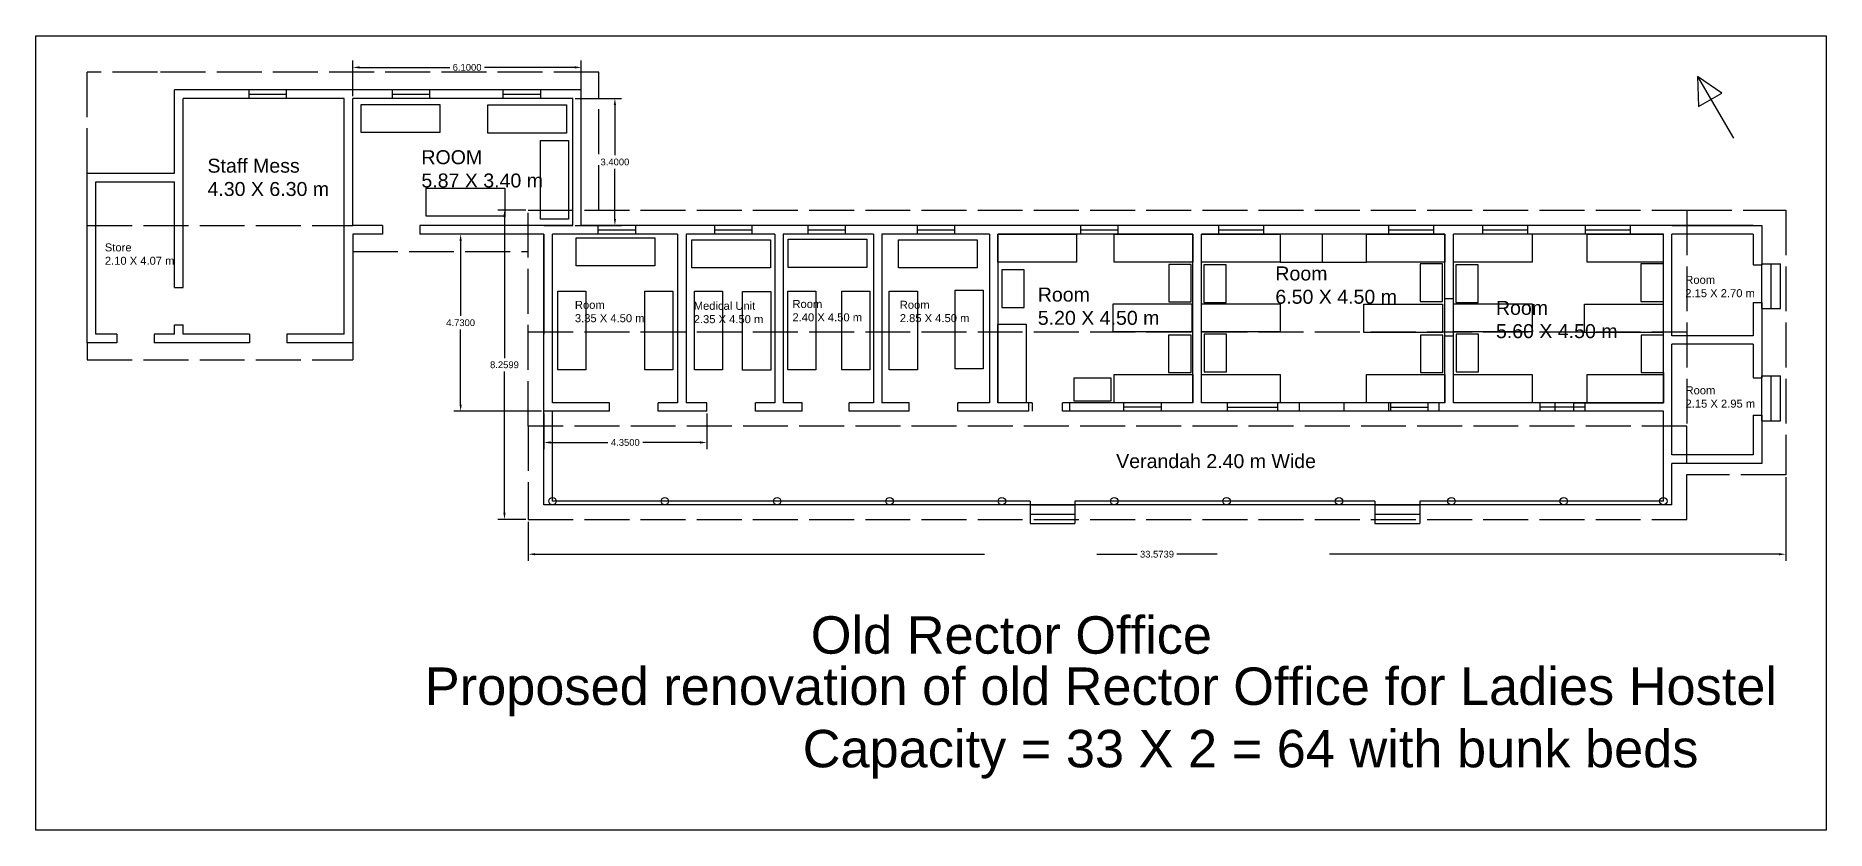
# Model space of a CAD drawing. Header units: inches. Extents: x -102 to 287, y -19 to 57.
# Drawn here: x 238.77 to 286.57, y 14.28 to 35.5 of the extents above; entities that cross this region are included whole.
import ezdxf

# ---------------------------------------------------------------- set-up
doc = ezdxf.new("R2010")
doc.units = ezdxf.units.IN
doc.header["$MEASUREMENT"] = 0
doc.linetypes.add('ACAD_ISO02W100', pattern=[15, 12, -3])
doc.styles.get("Standard").update_dxf_attribs({"font": 'arial.ttf'})
doc.dimstyles.get("Standard").update_dxf_attribs({"dimtxt": 0.18, "dimasz": 0.18, "dimexe": 0.18, "dimexo": 0.0625, "dimgap": 0.09, "dimtad": 0, "dimtih": 1, "dimtoh": 1, "dimdec": 4, "dimzin": 0, "dimdsep": 46, "dimtxsty": 'Standard', "dimcen": 0.09, "dimadec": 0, "dimazin": 0, "dimtfac": 1, "dimtdec": 4, "dimtofl": 0, "dimtmove": 0, "dimatfit": 3, "dimfxl": 1, "dimtolj": 1, "dimtzin": 0, "dimarcsym": 0})

# ---------------------------------------------------------------- blocks, each defined once
blk = doc.blocks.new('*D66')
at = {"color": 0, "linetype": 'ACAD_ISO02W100', "lineweight": -2}
for p, q in [((251.852, 30.843), (251.099, 30.843)), ((251.279, 30.663), (251.279, 26.895)), ((251.279, 22.763), (251.279, 26.531)), ((251.852, 22.583), (251.099, 22.583))]:
    blk.add_line(p, q, dxfattribs=at)
at = {"color": 0, "linetype": 'ACAD_ISO02W100'}
for points in [[(251.249, 30.663), (251.309, 30.663), (251.279, 30.843)], [(251.249, 22.763), (251.309, 22.763), (251.279, 22.583)]]:
    blk.add_solid(points, dxfattribs=at)
at = {"layer": 'Defpoints', "color": 0, "linetype": 'ACAD_ISO02W100'}
for p in [(251.915, 30.843), (251.279, 22.583), (251.915, 22.583)]:
    blk.add_point(p, dxfattribs=at)
at = {"color": 0, "linetype": 'ACAD_ISO02W100', "insert": (251.279, 26.713), "char_height": 0.18, "attachment_point": 5}
blk.add_mtext('\\A1;8.2599', dxfattribs=at)
blk = doc.blocks.new('*D67')
at = {"color": 0, "linetype": 'ACAD_ISO02W100', "lineweight": -2}
for p, q in [((285.488, 23.713), (285.488, 21.474)), ((251.915, 22.52), (251.915, 21.474)), ((252.095, 21.654), (268.168, 21.654)), ((285.308, 21.654), (269.235, 21.654))]:
    blk.add_line(p, q, dxfattribs=at)
at = {"color": 0, "linetype": 'ACAD_ISO02W100'}
for points in [[(252.095, 21.684), (252.095, 21.624), (251.915, 21.654)], [(285.308, 21.684), (285.308, 21.624), (285.488, 21.654)]]:
    blk.add_solid(points, dxfattribs=at)
at = {"layer": 'Defpoints', "color": 0, "linetype": 'ACAD_ISO02W100'}
for p in [(285.488, 23.775), (251.915, 22.583), (285.488, 21.654)]:
    blk.add_point(p, dxfattribs=at)
at = {"color": 0, "linetype": 'ACAD_ISO02W100', "insert": (268.702, 21.654), "char_height": 0.18, "attachment_point": 5}
blk.add_mtext('\\A1;33.5739', dxfattribs=at)
blk = doc.blocks.new('*D47')
at = {"color": 0, "linetype": 'ACAD_ISO02W100', "lineweight": -2}
for p, q in [((247.231, 33.894), (247.231, 34.839)), ((247.411, 34.659), (249.818, 34.659)), ((253.151, 34.659), (250.745, 34.659)), ((253.331, 33.894), (253.331, 34.839))]:
    blk.add_line(p, q, dxfattribs=at)
at = {"color": 0, "linetype": 'ACAD_ISO02W100'}
for points in [[(247.411, 34.689), (247.411, 34.629), (247.231, 34.659)], [(253.151, 34.689), (253.151, 34.629), (253.331, 34.659)]]:
    blk.add_solid(points, dxfattribs=at)
at = {"layer": 'Defpoints', "color": 0, "linetype": 'ACAD_ISO02W100'}
for p in [(253.331, 34.659), (247.231, 33.832), (253.331, 33.832)]:
    blk.add_point(p, dxfattribs=at)
at = {"color": 0, "linetype": 'ACAD_ISO02W100', "insert": (250.281, 34.659), "char_height": 0.18, "attachment_point": 5}
blk.add_mtext('\\A1;6.1000', dxfattribs=at)
blk = doc.blocks.new('*D48')
at = {"color": 0, "linetype": 'ACAD_ISO02W100', "lineweight": -2}
for p, q in [((253.164, 33.832), (254.408, 33.832)), ((254.228, 33.652), (254.228, 32.314)), ((254.228, 30.612), (254.228, 31.95)), ((253.164, 30.432), (254.408, 30.432))]:
    blk.add_line(p, q, dxfattribs=at)
at = {"color": 0, "linetype": 'ACAD_ISO02W100'}
for points in [[(254.198, 33.652), (254.258, 33.652), (254.228, 33.832)], [(254.198, 30.612), (254.258, 30.612), (254.228, 30.432)]]:
    blk.add_solid(points, dxfattribs=at)
at = {"layer": 'Defpoints', "color": 0, "linetype": 'ACAD_ISO02W100'}
for p in [(253.101, 33.832), (253.101, 30.432), (254.228, 30.432)]:
    blk.add_point(p, dxfattribs=at)
at = {"color": 0, "linetype": 'ACAD_ISO02W100', "insert": (254.228, 32.132), "char_height": 0.18, "attachment_point": 5}
blk.add_mtext('\\A1;3.4000', dxfattribs=at)
blk = doc.blocks.new('*D49')
at = {"color": 0, "linetype": 'ACAD_ISO02W100', "lineweight": -2}
for p, q in [((252.269, 30.202), (249.929, 30.202)), ((250.109, 30.022), (250.109, 28.019)), ((250.109, 25.652), (250.109, 27.655)), ((252.269, 25.472), (249.929, 25.472))]:
    blk.add_line(p, q, dxfattribs=at)
at = {"color": 0, "linetype": 'ACAD_ISO02W100'}
for points in [[(250.079, 30.022), (250.139, 30.022), (250.109, 30.202)], [(250.079, 25.652), (250.139, 25.652), (250.109, 25.472)]]:
    blk.add_solid(points, dxfattribs=at)
at = {"layer": 'Defpoints', "color": 0, "linetype": 'ACAD_ISO02W100'}
for p in [(252.331, 30.202), (250.109, 25.472), (252.331, 25.472)]:
    blk.add_point(p, dxfattribs=at)
at = {"color": 0, "linetype": 'ACAD_ISO02W100', "insert": (250.109, 27.837), "char_height": 0.18, "attachment_point": 5}
blk.add_mtext('\\A1;4.7300', dxfattribs=at)
blk = doc.blocks.new('*D50')
at = {"color": 0, "linetype": 'ACAD_ISO02W100', "lineweight": -2}
for p, q in [((252.331, 25.409), (252.331, 24.459)), ((256.681, 25.409), (256.681, 24.459)), ((252.511, 24.639), (254.039, 24.639)), ((256.501, 24.639), (254.973, 24.639))]:
    blk.add_line(p, q, dxfattribs=at)
at = {"color": 0, "linetype": 'ACAD_ISO02W100'}
for points in [[(252.511, 24.669), (252.511, 24.609), (252.331, 24.639)], [(256.501, 24.669), (256.501, 24.609), (256.681, 24.639)]]:
    blk.add_solid(points, dxfattribs=at)
at = {"layer": 'Defpoints', "color": 0, "linetype": 'ACAD_ISO02W100'}
for p in [(252.331, 25.472), (256.681, 25.472), (256.681, 24.639)]:
    blk.add_point(p, dxfattribs=at)
at = {"color": 0, "linetype": 'ACAD_ISO02W100', "insert": (254.506, 24.639), "char_height": 0.18, "attachment_point": 5}
blk.add_mtext('\\A1;4.3500', dxfattribs=at)

msp = doc.modelspace()

# ---------------------------------------------------------------- linework, layer by layer
at = {"linetype": 'ACAD_ISO02W100', "ltscale": 0.1}
for p, q in [((242.01097, 34.53548), (240.14137, 34.53548)), ((240.14137, 31.83154), (240.14137, 34.53548)), ((253.79731, 34.53548), (242.01097, 34.53548)), ((253.79731, 30.84269), (253.79731, 34.53548)), ((251.91461, 25.07767), (251.91461, 30.84269)), ((251.91461, 30.84269), (282.84945, 30.84269)), ((282.84945, 30.84269), (282.84945, 25.07767)), ((282.84945, 30.84269), (285.48848, 30.84269)), ((285.48848, 30.84269), (285.48848, 23.77547)), ((240.14137, 30.43258), (247.23137, 30.43154)), ((247.23137, 29.73728), (251.91461, 29.73728)), ((247.23137, 27.30154), (247.23137, 26.84531)), ((251.91461, 27.59085), (282.84945, 27.59085)), ((240.14137, 26.84531), (247.23137, 26.84531)), ((282.84945, 25.07767), (251.91461, 25.07767)), ((251.91461, 25.07767), (251.91461, 22.58278)), ((282.84945, 22.58278), (282.84945, 25.07767)), ((285.48848, 23.77547), (282.84945, 23.77547)), ((251.91461, 22.58278), (282.84945, 22.58278))]:
    msp.add_line(p, q, dxfattribs=at)
for p, q in [((242.47137, 31.83154), (242.47137, 34.06154)), ((253.33137, 34.06154), (242.47137, 34.06154)), ((244.45005, 34.06154), (244.45005, 33.83154)), ((244.45005, 33.94214), (245.45005, 33.94214)), ((245.45005, 34.06154), (245.45005, 33.83154)), ((248.28109, 34.06154), (248.28109, 33.83154)), ((248.28109, 33.94214), (249.28109, 33.94214)), ((249.28109, 34.06154), (249.28109, 33.83154)), ((251.23887, 34.06154), (251.23887, 33.83154)), ((251.23887, 33.94214), (252.23887, 33.94214)), ((252.23887, 34.06154), (252.23887, 33.83154)), ((253.33137, 30.43154), (253.33137, 34.06154)), ((283.13232, 34.41768), (284.09101, 32.769)), ((283.13232, 34.41768), (283.16212, 33.61509)), ((283.78663, 33.97275), (283.13232, 34.41768)), ((283.16212, 33.61509), (283.78663, 33.97275)), ((242.70137, 28.77811), (242.70137, 33.83154)), ((247.00137, 33.83154), (242.70137, 33.83154)), ((247.00137, 27.53154), (247.00137, 33.83154)), ((247.23137, 30.43154), (247.23137, 33.83154)), ((253.10137, 33.83154), (247.23137, 33.83154)), ((247.45237, 32.91731), (247.45237, 33.66731)), ((247.45237, 33.66731), (249.55237, 33.66731)), ((250.83719, 32.90483), (250.83719, 33.65483)), ((250.83719, 33.65483), (252.93719, 33.65483)), ((253.10137, 30.43154), (253.10137, 33.83154)), ((249.55237, 32.91731), (247.45237, 32.91731)), ((252.93719, 32.90483), (250.83719, 32.90483)), ((252.24291, 30.60776), (252.24291, 32.70776)), ((252.24291, 32.70776), (252.99291, 32.70776)), ((252.99291, 32.70776), (252.99291, 30.60776)), ((240.14137, 27.30154), (240.14137, 31.83154)), ((240.14137, 31.83154), (242.47137, 31.83154)), ((240.37137, 27.53154), (240.37137, 31.60154)), ((240.37137, 31.60154), (242.47137, 31.60154)), ((242.47137, 28.77811), (242.47137, 31.60154)), ((249.18488, 30.68485), (249.18488, 31.43485)), ((249.18488, 31.43485), (251.28488, 31.43485)), ((251.28488, 30.68485), (249.18488, 30.68485)), ((248.02129, 30.43154), (247.23137, 30.43154)), ((248.02129, 30.20154), (247.23137, 30.20154)), ((247.23137, 30.20154), (247.23137, 27.30154)), ((248.02129, 30.43154), (248.02129, 30.20154)), ((252.33137, 30.43154), (249.02129, 30.43154)), ((249.02129, 30.43154), (249.02129, 30.20154)), ((252.33137, 30.20154), (249.02129, 30.20154)), ((253.10137, 30.43154), (252.33137, 30.43154)), ((252.33137, 30.43154), (253.10137, 30.43154)), ((252.33137, 22.97154), (252.33137, 30.20154)), ((252.33137, 30.20154), (252.33137, 27.53154)), ((255.9001, 30.20154), (252.56137, 30.20154)), ((252.56137, 25.70154), (252.56137, 30.20154)), ((284.62148, 30.43154), (253.33137, 30.43154)), ((253.77353, 30.43154), (253.77353, 30.20154)), ((253.77353, 30.31547), (254.77353, 30.31547)), ((254.77353, 30.43154), (254.77353, 30.20154)), ((255.9001, 30.20154), (255.9001, 25.70154)), ((258.49485, 30.20154), (256.1301, 30.20154)), ((256.1301, 30.20154), (256.1301, 25.70154)), ((256.88782, 30.43154), (256.88782, 30.20154)), ((256.88782, 30.31547), (257.88782, 30.31547)), ((257.88782, 30.43154), (257.88782, 30.20154)), ((258.49485, 30.20154), (258.49485, 25.70154)), ((261.12833, 30.20154), (258.72485, 30.20154)), ((258.72485, 30.20154), (258.72485, 25.70154)), ((259.37925, 30.43154), (259.37925, 30.20154)), ((259.37925, 30.31547), (260.37925, 30.31547)), ((260.37925, 30.43154), (260.37925, 30.20154)), ((261.12833, 30.20154), (261.12833, 25.70154)), ((264.22653, 30.20154), (261.35833, 30.20154)), ((261.35833, 30.20154), (261.35833, 25.70154)), ((262.29889, 30.43154), (262.29889, 30.20154)), ((262.29889, 30.31547), (263.29889, 30.31547)), ((263.29889, 30.43154), (263.29889, 30.20154)), ((264.22653, 30.20154), (264.22653, 25.70154)), ((269.66148, 30.20154), (264.45653, 30.20154)), ((264.45653, 30.20154), (264.45653, 25.70154)), ((269.66148, 30.20154), (264.45653, 30.20154)), ((264.45653, 30.20154), (264.45653, 25.70154)), ((264.45653, 29.45154), (264.45653, 30.20154)), ((264.45653, 30.20154), (266.55653, 30.20154)), ((266.55653, 30.20154), (266.55653, 29.45154)), ((266.6589, 30.43154), (266.6589, 30.20154)), ((266.6589, 30.43154), (266.6589, 30.20154)), ((266.6589, 30.31547), (267.6589, 30.31547)), ((266.6589, 30.31547), (267.6589, 30.31547)), ((267.56148, 29.45154), (267.56148, 30.20154)), ((267.56148, 30.20154), (269.66148, 30.20154)), ((267.6589, 30.43154), (267.6589, 30.20154)), ((267.6589, 30.43154), (267.6589, 30.20154)), ((269.66148, 25.70154), (269.66148, 30.20154)), ((269.66148, 25.70154), (269.66148, 30.20154)), ((269.66148, 30.20154), (269.66148, 29.45154)), ((269.89148, 25.70154), (269.89148, 30.20154)), ((276.39148, 30.20154), (269.89148, 30.20154)), ((269.89148, 25.70154), (269.89148, 30.20154)), ((276.39148, 30.20154), (269.89148, 30.20154)), ((269.89148, 29.45154), (269.89148, 30.20154)), ((269.89148, 30.20154), (271.99148, 30.20154)), ((270.34148, 30.43154), (270.34148, 30.20154)), ((270.34148, 30.43154), (270.34148, 30.20154)), ((270.34148, 30.31547), (271.54148, 30.31547)), ((270.34148, 30.31547), (271.54148, 30.31547)), ((271.54148, 30.43154), (271.54148, 30.20154)), ((271.54148, 30.43154), (271.54148, 30.20154)), ((271.99148, 30.20154), (271.99148, 29.45154)), ((274.29148, 29.45154), (274.29148, 30.20154)), ((274.29148, 30.20154), (276.39148, 30.20154)), ((274.88137, 30.43154), (274.88137, 30.20154)), ((274.88137, 30.43154), (274.88137, 30.20154)), ((274.88137, 30.31547), (276.08137, 30.31547)), ((274.88137, 30.31547), (276.08137, 30.31547)), ((276.08137, 30.43154), (276.08137, 30.20154)), ((276.08137, 30.43154), (276.08137, 30.20154)), ((276.39148, 28.48598), (276.39148, 30.20154)), ((276.39148, 28.48598), (276.39148, 30.20154)), ((276.39148, 30.20154), (276.39148, 29.45154)), ((276.62148, 28.48598), (276.62148, 30.20154)), ((282.22148, 30.20154), (276.62148, 30.20154)), ((276.62148, 25.70154), (276.62148, 30.20154)), ((278.77798, 30.20154), (276.62148, 30.20154)), ((277.39526, 30.43154), (277.39526, 30.20154)), ((277.39526, 30.31547), (278.59526, 30.31547)), ((278.59526, 30.43154), (278.59526, 30.20154)), ((278.72148, 30.20154), (278.72148, 29.45154)), ((282.22148, 30.20154), (278.77798, 30.20154)), ((280.13343, 30.43154), (280.13343, 30.20154)), ((280.13343, 30.31547), (281.33343, 30.31547)), ((280.18596, 29.45154), (280.18596, 30.20154)), ((282.22148, 30.20154), (281.02148, 30.20154)), ((281.33343, 30.43154), (281.33343, 30.20154)), ((282.22148, 25.70154), (282.22148, 30.20154)), ((282.22148, 29.15154), (282.22148, 30.20154)), ((282.45148, 30.43154), (284.85148, 30.43154)), ((282.45148, 30.43154), (284.85148, 30.43154)), ((282.45148, 27.49154), (282.45148, 30.20154)), ((284.62148, 30.20154), (282.45148, 30.20154)), ((282.45148, 27.49154), (282.45148, 30.20154)), ((284.62148, 30.20154), (282.45148, 30.20154)), ((284.62148, 30.20154), (284.62148, 29.38134)), ((284.62148, 30.20154), (284.62148, 29.38134)), ((284.85148, 30.43154), (284.85148, 29.38134)), ((284.85148, 30.43154), (284.85148, 29.38134)), ((253.19531, 29.35793), (253.19531, 30.10793)), ((253.19531, 30.10793), (255.29531, 30.10793)), ((256.28282, 29.30277), (256.28282, 30.05277)), ((256.28282, 30.05277), (258.38282, 30.05277)), ((258.85151, 29.31653), (258.85151, 30.06653)), ((258.85151, 30.06653), (260.95151, 30.06653)), ((261.80312, 29.30378), (261.80312, 30.05378)), ((261.80312, 30.05378), (263.90312, 30.05378)), ((255.29531, 29.35793), (253.19531, 29.35793)), ((258.38282, 29.30277), (256.28282, 29.30277)), ((260.95151, 29.31653), (258.85151, 29.31653)), ((263.90312, 29.30378), (261.80312, 29.30378)), ((266.55653, 29.45154), (264.45653, 29.45154)), ((269.66148, 29.45154), (267.56148, 29.45154)), ((271.99148, 29.45154), (269.89148, 29.45154)), ((276.39148, 29.45154), (274.29148, 29.45154)), ((278.72148, 29.45154), (276.62148, 29.45154)), ((282.22148, 29.45154), (280.18596, 29.45154)), ((284.62148, 29.38134), (284.85148, 29.38134)), ((284.62148, 29.38134), (284.85148, 29.38134)), ((284.85148, 29.41525), (285.35148, 29.41525)), ((284.85148, 28.21525), (284.85148, 29.41525)), ((284.85148, 29.41525), (285.35148, 29.41525)), ((284.85148, 28.21525), (284.85148, 29.41525)), ((285.10148, 28.21525), (285.10148, 29.41525)), ((285.10148, 28.21525), (285.10148, 29.41525)), ((285.35148, 28.21525), (285.35148, 29.41525)), ((285.35148, 28.21525), (285.35148, 29.41525)), ((242.47137, 28.77811), (242.70137, 28.77811)), ((252.70103, 26.58288), (252.70103, 28.68288)), ((252.70103, 28.68288), (253.45103, 28.68288)), ((253.45103, 28.68288), (253.45103, 26.58288)), ((255.02684, 26.58288), (255.02684, 28.68288)), ((255.02684, 28.68288), (255.77684, 28.68288)), ((255.77684, 28.68288), (255.77684, 26.58288)), ((263.3141, 26.60564), (263.3141, 28.70564)), ((263.3141, 28.70564), (264.0641, 28.70564)), ((264.0641, 28.70564), (264.0641, 26.60564)), ((282.22148, 25.70154), (282.22148, 29.15154)), ((256.34937, 26.57952), (256.34937, 28.67952)), ((256.34937, 28.67952), (257.09937, 28.67952)), ((257.09937, 28.67952), (257.09937, 26.57952)), ((257.63748, 26.57315), (257.63748, 28.67315)), ((257.63748, 28.67315), (258.38748, 28.67315)), ((258.38748, 28.67315), (258.38748, 26.57315)), ((258.84291, 26.58174), (258.84291, 28.68174)), ((258.84291, 28.68174), (259.59291, 28.68174)), ((259.59291, 28.68174), (259.59291, 26.58174)), ((260.28344, 26.57731), (260.28344, 28.67731)), ((260.28344, 28.67731), (261.03344, 28.67731)), ((261.03344, 28.67731), (261.03344, 26.57731)), ((261.55453, 26.58123), (261.55453, 28.68123)), ((261.55453, 28.68123), (262.30453, 28.68123)), ((262.30453, 28.68123), (262.30453, 26.58123)), ((267.53021, 27.59642), (267.53021, 28.34642)), ((267.53021, 28.34642), (269.63021, 28.34642)), ((269.63021, 28.34642), (269.63021, 27.59642)), ((269.89148, 27.59085), (269.89148, 28.34085)), ((269.89148, 28.34085), (271.99148, 28.34085)), ((271.99148, 28.34085), (271.99148, 27.59085)), ((274.22333, 27.58099), (274.22333, 28.33099)), ((274.22333, 28.33099), (276.32333, 28.33099)), ((276.32333, 28.33099), (276.32333, 27.58099)), ((276.39148, 28.48598), (276.62148, 28.48598)), ((276.39148, 25.70154), (276.39148, 28.48598)), ((276.62148, 28.34085), (278.72148, 28.34085)), ((278.72148, 28.34085), (278.72148, 27.59085)), ((280.11782, 27.58099), (280.11782, 28.33099)), ((280.11782, 28.33099), (282.21782, 28.33099)), ((282.21782, 28.33099), (282.21782, 27.58099)), ((284.62148, 28.38134), (284.62148, 27.49154)), ((284.62148, 28.38134), (284.85148, 28.38134)), ((284.62148, 28.38134), (284.62148, 27.49154)), ((284.62148, 28.38134), (284.85148, 28.38134)), ((284.85148, 28.38134), (284.85148, 26.36426)), ((284.85148, 28.38134), (284.85148, 26.36426)), ((284.85148, 28.21525), (285.35148, 28.21525)), ((284.85148, 28.21525), (285.35148, 28.21525)), ((242.47137, 27.53154), (242.47137, 27.77811)), ((242.47137, 27.77811), (242.70137, 27.77811)), ((242.70137, 27.53154), (242.70137, 27.77811)), ((264.45653, 27.80154), (265.20653, 27.80154)), ((264.45653, 25.70154), (264.45653, 27.80154)), ((265.20653, 27.80154), (265.20653, 25.70154)), ((240.92527, 27.30154), (240.14137, 27.30154)), ((240.14137, 27.30154), (240.14137, 26.84531)), ((240.92527, 27.53154), (240.37137, 27.53154)), ((240.92527, 27.53154), (240.92527, 27.30154)), ((242.47137, 27.53154), (241.92527, 27.53154)), ((241.92527, 27.53154), (241.92527, 27.30154)), ((244.47256, 27.30154), (241.92527, 27.30154)), ((244.47256, 27.53154), (242.70137, 27.53154)), ((244.47256, 27.53154), (244.47256, 27.30154)), ((247.00137, 27.53154), (245.47256, 27.53154)), ((245.47256, 27.53154), (245.47256, 27.30154)), ((247.23137, 27.30154), (245.47256, 27.30154)), ((247.23137, 27.30154), (247.00137, 27.30154)), ((269.63021, 27.59642), (267.53021, 27.59642)), ((271.99148, 27.59085), (269.89148, 27.59085)), ((276.32333, 27.58099), (274.22333, 27.58099)), ((276.39148, 25.70154), (276.39148, 27.48598)), ((276.39148, 27.48598), (276.62148, 27.48598)), ((278.72148, 27.59085), (276.62148, 27.59085)), ((276.62148, 25.70154), (276.62148, 27.48598)), ((282.21782, 27.58099), (280.11782, 27.58099)), ((284.62148, 27.49154), (282.45148, 27.49154)), ((284.62148, 27.49154), (282.45148, 27.49154)), ((284.62148, 27.26154), (282.45148, 27.26154)), ((282.45148, 24.31154), (282.45148, 27.26154)), ((284.62148, 27.26154), (282.45148, 27.26154)), ((282.45148, 24.31154), (282.45148, 27.26154)), ((284.62148, 27.26154), (284.62148, 26.36426)), ((284.62148, 27.26154), (284.62148, 26.36426)), ((267.56148, 25.70154), (267.56148, 26.45154)), ((267.56148, 26.45154), (269.66148, 26.45154)), ((269.66148, 26.45154), (269.66148, 25.70154)), ((269.89148, 25.70154), (269.89148, 26.45154)), ((269.89148, 26.45154), (271.99148, 26.45154)), ((271.99148, 26.45154), (271.99148, 25.70154)), ((274.29148, 25.70154), (274.29148, 26.45154)), ((274.29148, 26.45154), (276.39148, 26.45154)), ((276.39148, 26.45154), (276.39148, 25.70154)), ((276.62148, 26.45154), (278.72148, 26.45154)), ((278.72148, 26.45154), (278.72148, 25.70154)), ((280.18596, 25.70154), (280.18596, 26.45154)), ((280.18596, 26.45154), (282.22873, 26.45154)), ((284.62148, 26.36426), (284.85148, 26.36426)), ((284.62148, 26.36426), (284.85148, 26.36426)), ((284.85148, 26.41759), (285.35148, 26.41759)), ((284.85148, 25.21759), (284.85148, 26.41759)), ((284.85148, 26.41759), (285.35148, 26.41759)), ((284.85148, 25.21759), (284.85148, 26.41759)), ((285.10148, 25.21759), (285.10148, 26.41759)), ((285.10148, 25.21759), (285.10148, 26.41759)), ((285.35148, 25.21759), (285.35148, 26.41759)), ((285.35148, 25.21759), (285.35148, 26.41759)), ((254.08137, 25.47154), (252.33137, 25.47154)), ((254.08137, 25.70154), (252.56137, 25.70154)), ((252.56137, 23.07154), (252.56137, 25.47154)), ((254.08137, 25.47154), (254.08137, 25.70154)), ((255.38137, 25.47154), (255.38137, 25.70154)), ((255.9001, 25.70154), (255.38137, 25.70154)), ((256.68137, 25.47154), (255.38137, 25.47154)), ((256.68137, 25.70154), (256.1301, 25.70154)), ((256.68137, 25.47154), (256.68137, 25.70154)), ((257.98137, 25.47154), (257.98137, 25.70154)), ((258.49485, 25.70154), (257.98137, 25.70154)), ((259.23137, 25.47154), (257.98137, 25.47154)), ((259.23137, 25.70154), (258.72485, 25.70154)), ((259.23137, 25.47154), (259.23137, 25.70154)), ((260.48137, 25.47154), (260.48137, 25.70154)), ((261.12833, 25.70154), (260.48137, 25.70154)), ((262.08137, 25.47154), (260.48137, 25.47154)), ((262.08137, 25.70154), (261.35833, 25.70154)), ((262.08137, 25.47154), (262.08137, 25.70154)), ((263.38137, 25.47154), (263.38137, 25.70154)), ((264.22653, 25.70154), (263.38137, 25.70154)), ((265.28137, 25.47154), (263.38137, 25.47154)), ((265.28137, 25.70154), (264.45653, 25.70154)), ((265.36575, 25.70154), (264.45653, 25.70154)), ((265.20653, 25.70154), (264.45653, 25.70154)), ((265.28137, 25.47154), (265.28137, 25.70154)), ((266.18137, 25.47154), (266.18137, 25.70154)), ((266.18137, 25.47154), (266.18137, 25.70154)), ((269.66148, 25.70154), (266.18137, 25.70154)), ((274.88137, 25.47154), (266.18137, 25.47154)), ((269.66148, 25.70154), (266.36575, 25.70154)), ((272.49375, 25.47154), (266.36575, 25.47154)), ((269.66148, 25.70154), (267.56148, 25.70154)), ((274.88137, 25.70154), (269.89148, 25.70154)), ((272.49375, 25.70154), (269.89148, 25.70154)), ((271.99148, 25.70154), (269.89148, 25.70154)), ((270.58137, 25.47154), (270.58137, 25.70154)), ((270.58137, 25.47154), (270.58137, 25.70154)), ((270.58137, 25.57857), (271.93137, 25.57857)), ((270.58137, 25.57857), (271.93137, 25.57857)), ((271.93137, 25.47154), (271.93137, 25.70154)), ((271.93137, 25.47154), (271.93137, 25.70154)), ((274.88137, 25.70154), (273.69375, 25.70154)), ((274.88137, 25.47154), (273.69375, 25.47154)), ((276.39148, 25.70154), (274.29148, 25.70154)), ((274.88137, 25.70154), (274.88137, 25.47154)), ((279.32798, 25.47154), (274.88137, 25.47154)), ((276.39148, 25.70154), (276.23137, 25.70154)), ((276.23137, 25.70154), (276.23137, 25.47154)), ((276.39148, 25.70154), (276.23137, 25.70154)), ((282.22148, 25.47154), (276.23137, 25.47154)), ((282.22148, 25.70154), (276.62148, 25.70154)), ((278.92798, 25.70154), (276.62148, 25.70154)), ((278.92798, 25.70154), (278.92798, 25.47154)), ((279.32798, 25.70154), (278.92798, 25.70154)), ((278.92798, 25.58984), (280.12798, 25.58984)), ((279.32798, 25.70154), (279.32798, 25.47154)), ((282.22148, 25.47154), (279.83182, 25.47154)), ((280.12798, 25.70154), (280.12798, 25.47154)), ((281.02148, 25.70154), (280.52798, 25.70154)), ((282.22148, 25.70154), (281.02148, 25.70154)), ((282.22148, 23.07154), (282.22148, 25.47154)), ((282.22148, 23.07154), (282.22148, 25.47154)), ((284.62148, 25.36426), (284.62148, 24.31154)), ((284.62148, 25.36426), (284.85148, 25.36426)), ((284.62148, 25.36426), (284.62148, 24.31154)), ((284.62148, 25.36426), (284.85148, 25.36426)), ((284.85148, 25.36426), (284.85148, 24.08154)), ((284.85148, 25.36426), (284.85148, 24.08154)), ((284.85148, 25.21759), (285.35148, 25.21759)), ((284.85148, 25.21759), (285.35148, 25.21759)), ((284.62148, 24.31154), (282.45148, 24.31154)), ((284.62148, 24.31154), (282.45148, 24.31154)), ((284.85148, 24.08154), (282.45148, 24.08154)), ((282.45148, 22.97154), (282.45148, 24.08154)), ((284.85148, 24.08154), (282.45148, 24.08154)), ((282.45148, 22.97154), (282.45148, 24.08154)), ((282.45148, 22.97154), (252.33137, 22.97154)), ((265.312, 23.07154), (252.56137, 23.07154)), ((265.312, 23.07154), (265.312, 22.47154)), ((265.312, 22.97154), (266.512, 22.97154)), ((274.51841, 23.07154), (266.512, 23.07154)), ((266.512, 23.07154), (266.512, 22.47154)), ((274.51841, 23.07154), (274.51841, 22.47154)), ((274.51841, 22.97154), (275.71841, 22.97154)), ((282.22148, 23.07154), (275.71841, 23.07154)), ((275.71841, 23.07154), (275.71841, 22.47154)), ((265.312, 22.72154), (266.512, 22.72154)), ((265.312, 22.47154), (266.512, 22.47154)), ((274.51841, 22.72154), (275.71841, 22.72154)), ((274.51841, 22.47154), (275.71841, 22.47154))]:
    msp.add_line(p, q)
at = {"linetype": 'ACAD_ISO02W100'}
for p, q in [((249.55237, 33.66731), (249.55237, 32.91731)), ((252.93719, 33.65483), (252.93719, 32.90483)), ((251.28488, 31.43485), (251.28488, 30.68485)), ((252.99291, 30.60776), (252.24291, 30.60776)), ((273.10866, 30.20154), (273.10866, 29.45154)), ((276.62148, 25.70154), (276.62148, 30.20154)), ((278.72148, 30.20154), (276.62148, 30.20154)), ((280.18596, 30.20154), (282.22148, 30.20154)), ((282.22148, 29.40818), (282.22148, 30.20154)), ((255.29531, 30.10793), (255.29531, 29.35793)), ((258.38282, 30.05277), (258.38282, 29.30277)), ((260.95151, 30.06653), (260.95151, 29.31653)), ((263.90312, 30.05378), (263.90312, 29.30378)), ((265.15558, 29.24814), (264.55558, 29.24814)), ((264.55558, 29.24814), (264.55558, 28.24814)), ((265.15558, 28.24814), (265.15558, 29.24814)), ((269.61397, 29.39571), (269.01397, 29.39571)), ((269.01397, 29.39571), (269.01397, 28.39571)), ((269.61397, 28.39571), (269.61397, 29.39571)), ((270.55108, 29.38169), (269.95108, 29.38169)), ((269.95108, 29.38169), (269.95108, 28.38169)), ((270.55108, 28.38169), (270.55108, 29.38169)), ((271.99148, 29.45154), (274.29148, 29.45154)), ((276.327, 29.40818), (275.727, 29.40818)), ((275.727, 29.40818), (275.727, 28.40818)), ((276.327, 28.40818), (276.327, 29.40818)), ((277.28108, 29.38169), (276.68108, 29.38169)), ((276.68108, 29.38169), (276.68108, 28.38169)), ((277.28108, 28.38169), (277.28108, 29.38169)), ((282.22148, 29.40818), (281.62148, 29.40818)), ((281.62148, 29.40818), (281.62148, 28.40818)), ((282.22148, 28.40818), (282.22148, 29.40818)), ((264.55558, 28.24814), (265.15558, 28.24814)), ((269.01397, 28.39571), (269.61397, 28.39571)), ((269.95108, 28.38169), (270.55108, 28.38169)), ((275.727, 28.40818), (276.327, 28.40818)), ((276.68108, 28.38169), (277.28108, 28.38169)), ((281.62148, 28.40818), (282.22148, 28.40818)), ((269.61043, 27.50811), (269.01043, 27.50811)), ((269.01043, 27.50811), (269.01043, 26.50811)), ((269.61043, 26.50811), (269.61043, 27.50811)), ((270.55771, 27.52979), (269.95771, 27.52979)), ((269.95771, 27.52979), (269.95771, 26.52979)), ((270.55771, 26.52979), (270.55771, 27.52979)), ((276.33425, 27.5083), (275.73425, 27.5083)), ((275.73425, 27.5083), (275.73425, 26.5083)), ((276.33425, 26.5083), (276.33425, 27.5083)), ((277.28771, 27.52979), (276.68771, 27.52979)), ((276.68771, 27.52979), (276.68771, 26.52979)), ((277.28771, 26.52979), (277.28771, 27.52979)), ((282.22873, 27.5083), (281.62873, 27.5083)), ((281.62873, 27.5083), (281.62873, 26.5083)), ((282.22873, 26.5083), (282.22873, 27.5083)), ((253.45103, 26.58288), (252.70103, 26.58288)), ((255.77684, 26.58288), (255.02684, 26.58288)), ((257.09937, 26.57952), (256.34937, 26.57952)), ((258.38748, 26.57315), (257.63748, 26.57315)), ((259.59291, 26.58174), (258.84291, 26.58174)), ((261.03344, 26.57731), (260.28344, 26.57731)), ((262.30453, 26.58123), (261.55453, 26.58123)), ((264.0641, 26.60564), (263.3141, 26.60564)), ((266.48015, 26.35412), (266.48015, 25.75412)), ((267.48015, 26.35412), (266.48015, 26.35412)), ((267.48015, 25.75412), (267.48015, 26.35412)), ((269.01043, 26.50811), (269.61043, 26.50811)), ((269.95771, 26.52979), (270.55771, 26.52979)), ((275.73425, 26.5083), (276.33425, 26.5083)), ((276.68771, 26.52979), (277.28771, 26.52979)), ((281.62873, 26.5083), (282.22873, 26.5083)), ((282.22873, 26.5083), (282.22873, 25.70154)), ((265.36575, 25.70154), (265.36575, 25.47154)), ((266.36575, 25.70154), (266.36575, 25.47154)), ((266.48015, 25.75412), (267.48015, 25.75412)), ((267.81807, 25.47154), (267.81807, 25.70154)), ((267.81807, 25.59472), (268.81807, 25.59472)), ((268.81807, 25.47154), (268.81807, 25.70154)), ((272.49375, 25.70154), (272.49375, 25.47154)), ((273.69375, 25.70154), (273.69375, 25.47154)), ((274.94316, 25.47154), (274.94316, 25.70154)), ((274.94316, 25.58239), (275.94316, 25.58239)), ((275.94316, 25.47154), (275.94316, 25.70154)), ((278.72148, 25.70154), (276.62148, 25.70154)), ((279.83182, 25.70154), (282.22873, 25.70154)), ((279.83182, 25.47154), (279.83182, 25.70154)), ((282.22148, 25.70154), (281.02148, 25.70154))]:
    msp.add_line(p, q, dxfattribs=at)
msp.add_lwpolyline([(238.76577, 35.5033), (286.56959, 35.5033), (286.56959, 14.28118), (238.76577, 14.28118)], close=True)
for centre in [(252.56137, 23.07154), (255.56137, 23.07154), (258.56137, 23.07154), (261.56137, 23.07154), (264.56137, 23.07154), (267.56137, 23.07154), (270.56137, 23.07154), (273.56137, 23.07154), (276.56137, 23.07154), (279.56137, 23.07154), (282.22148, 23.07154)]:
    msp.add_circle(centre, 0.1)

# ---------------------------------------------------------------- texts
at = {"attachment_point": 1}
for s, width, insert, char_height in [('Staff Mess\\P4.30 X 6.30 m', 3.2360634, (243.34949, 32.21974), 0.3733458), ('ROOM\\P5.87 X 3.40 m', 3.748864, (249.06133, 32.44677), 0.3733458), ('Store\\P2.10 X 4.07 m', 2.092256, (240.60911, 29.95711), 0.2137145), ('Room\\P6.50 X 4.50 m', 4.0193936, (271.86241, 29.34066), 0.3733458), ('Room\\P5.20 X 4.50 m', 3.2285209, (265.5195, 28.77767), 0.3733458), ('Room\\P5.20 X 4.50 m', 3.2285209, (265.5195, 28.77767), 0.3733458), ('Room\\P2.15 X 2.70 m', 2.092256, (282.80727, 29.09036), 0.2137145), ('Room\\P3.35 X 4.50 m', 2.092256, (253.15999, 28.42253), 0.2137145), ('Medical Unit\\P2.35 X 4.50 m', 2.092256, (256.33238, 28.39662), 0.2137145), ('Room\\P2.40 X 4.50 m', 2.092256, (258.96819, 28.44566), 0.2137145), ('Room\\P2.85 X 4.50 m', 2.092256, (261.83405, 28.42432), 0.2137145), ('Room\\P5.60 X 4.50 m', 4.0193936, (277.75213, 28.42219), 0.3733458), ('Room\\P2.15 X 2.95 m', 2.092256, (282.814, 26.13953), 0.2137145), ('Verandah 2.40 m Wide', 6.8861364, (267.6125, 24.3282), 0.3733458), ('Old Rector Office', 13.9107399, (259.45761, 19.9964), 1), ('Proposed renovation of old Rector Office for Ladies Hostel\\P                          Capacity = 33 X 2 = 64 with bunk beds', 37.8086412, (249.15196, 18.6281), 1)]:
    msp.add_mtext_dynamic_manual_height_columns(s, width=width, gutter_width=1, heights=[0], dxfattribs=dict(at, insert=insert, char_height=char_height))

# ---------------------------------------------------------------- dimensions: what is measured, and where the dimension line sits
at = {"linetype": 'ACAD_ISO02W100'}
for base, p1, p2, picture, middle in [((253.33137, 34.65873), (247.23137, 33.83154), (253.33137, 33.83154), '*D47', (250.28137, 34.65873)), ((256.68137, 24.63856), (252.33137, 25.47154), (256.68137, 25.47154), '*D50', (254.50637, 24.63856)), ((285.48848, 21.65415), (251.91461, 22.58278), (285.48848, 23.77547), '*D67', (268.70154, 21.65415))]:
    dim = msp.add_linear_dim(base=base, p1=p1, p2=p2, dimstyle='Standard', dxfattribs=at)
    dim.commit()
    dim.dimension.update_dxf_attribs({"geometry": picture, "text_midpoint": middle})
for base, p1, p2, picture, middle in [((254.22817, 30.43154), (253.10137, 33.83154), (253.10137, 30.43154), '*D48', (254.22817, 32.13154)), ((251.27891, 22.58278), (251.91461, 30.84269), (251.91461, 22.58278), '*D66', (251.27891, 26.71274)), ((250.10914, 25.47154), (252.33137, 30.20154), (252.33137, 25.47154), '*D49', (250.10914, 27.83654))]:
    dim = msp.add_linear_dim(base=base, p1=p1, p2=p2, angle=90, dimstyle='Standard', dxfattribs=at)
    dim.commit()
    dim.dimension.update_dxf_attribs({"geometry": picture, "text_midpoint": middle})

doc.saveas('drawing.dxf')
